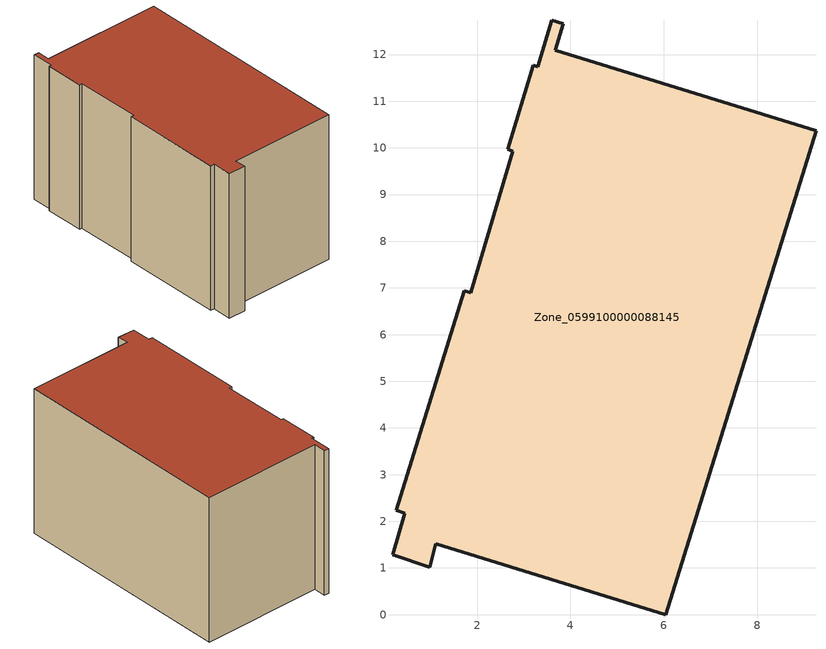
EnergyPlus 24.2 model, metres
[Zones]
Zone_0599100000088145
 floor ground (C_G): 3.3,11.74 3.6,12.73 3.84,12.66 3.67,12.09 9.26,10.37 6.04,0 1.11,1.52 0.98,1.02 0.19,1.29 0.45,2.17 0.27,2.23 1.72,6.94 1.86,6.9 2.77,9.93 2.65,9.97 3.21,11.77 z0
 wall outside (C_F): 1.86,6.9 1.72,6.94 0.27,2.23 0.45,2.17 0.19,1.29 0.98,1.02 1.11,1.52 6.04,0 9.26,10.37 3.67,12.09 3.84,12.66 3.6,12.73 3.3,11.74 3.21,11.77 2.65,9.97 2.77,9.93 1.86,6.9 z0:7.18
 roof outside (C_R): 3.6,12.73 3.3,11.74 3.21,11.77 2.65,9.97 2.77,9.93 1.86,6.9 1.72,6.94 0.27,2.23 0.45,2.17 0.19,1.29 0.98,1.02 1.11,1.52 6.04,0 9.26,10.37 3.67,12.09 3.84,12.66 z7.18
[BUILDING]
Pand.0599100000088145: North Axis=0; Terrain=City; Loads Convergence Tolerance Value=0.04; Temperature Convergence Tolerance Value=0.4; Solar Distribution=FullExterior; Maximum Number of Warmup Days=25; Minimum Number of Warmup Days=1
[Site:Location]
Rotterdam.The.Hague.AP_ZH_NLD Design_Conditions: Latitude=51.96; Longitude=4.45; Time Zone=1; Elevation=-4.5
[SITE:GROUNDTEMPERATURE:BUILDINGSURFACE]
18, 18, 18, 18, 18, 18, 18, 18, 18, 18, 18, 18
[MATERIAL] Thermal Absorptance=0.9; Solar Absorptance=0.7; Visible Absorptance=0.7
Name | Roughness | Thickness | Conductivity | Density | Specific Heat
G.TC.1975-1991 | MediumSmooth | 0.15 | 0.288461 | 540 | 1210
F.TC.1975-1991 | Rough | 0.3 | 0.230769 | 1920 | 840
R.TC.1975-1991 | MediumRough | 0.2 | 0.153846 | 1500 | 1000
[CONSTRUCTION]
C_G: G.TC.1975-1991
C_F: F.TC.1975-1991
C_R: R.TC.1975-1991
[ZONE]
Zone_0599100000088145: Type=1; Multiplier=1; Ceiling Height=Autocalculate; Volume=Autocalculate; Floor Area=autocalculate; Part of Total Floor Area=Yes
[ZONEINFILTRATION:DESIGNFLOWRATE]
Infil_Zone_0599100000088145: Zone or ZoneList or Space or SpaceList=Zone_0599100000088145; Schedule=AlwaysOn; Design Flow Rate Calculation Method=Flow/Area; Flow Rate per Floor Area=0.003; Constant Term Coefficient=1; Temperature Term Coefficient=0; Velocity Term Coefficient=0; Velocity Squared Term Coefficient=0
[HVACTEMPLATE:ZONE:IDEALLOADSAIRSYSTEM]
Zone_0599100000088145: Maximum Heating Supply Air Temperature=50; Minimum Cooling Supply Air Temperature=13; Maximum Heating Supply Air Humidity Ratio=0.0156; Minimum Cooling Supply Air Humidity Ratio=0.0077; Heating Limit=NoLimit; Cooling Limit=NoLimit; Dehumidification Control Type=ConstantSensibleHeatRatio; Cooling Sensible Heat Ratio=0.7; Dehumidification Setpoint=60; Humidification Control Type=None; Humidification Setpoint=30; Outdoor Air Method=None; Outdoor Air Flow Rate per Person=0.00944; Outdoor Air Flow Rate per Zone Floor Area=0; Outdoor Air Flow Rate per Zone=0; Demand Controlled Ventilation Type=None; Outdoor Air Economizer Type=NoEconomizer; Heat Recovery Type=None; Sensible Heat Recovery Effectiveness=0.7; Latent Heat Recovery Effectiveness=0.65
[ZONECONTROL:THERMOSTAT]
ThermostatControl_Zone_0599100000088145: Zone or ZoneList=Zone_0599100000088145; Control Type Schedule=DualSetpointControlType; Control 1=Thermostat_Zone_0599100000088145; Temperature Difference Between Cutout And Setpoint=0
[THERMOSTATSETPOINT:DUALSETPOINT]
Thermostat_Zone_0599100000088145: Heating Setpoint Temperature Schedule=HeatingSetpoint_Zone_0599100000088145; Cooling Setpoint Temperature Schedule=CoolingSetpoint_Zone_0599100000088145
[SCHEDULE:COMPACT]
HeatingSetpoint_Zone_0599100000088145: Through: 12/31, For: AllDays, Until: 24:00, 21
CoolingSetpoint_Zone_0599100000088145: Through: 12/31, For: AllDays, Until: 24:00, 24
DualSetpointControlType: Through: 12/31, For: AllDays, Until: 24:00, 4
AlwaysOn: Through: 12/31, For: AllDays, Until: 24:00, 1
